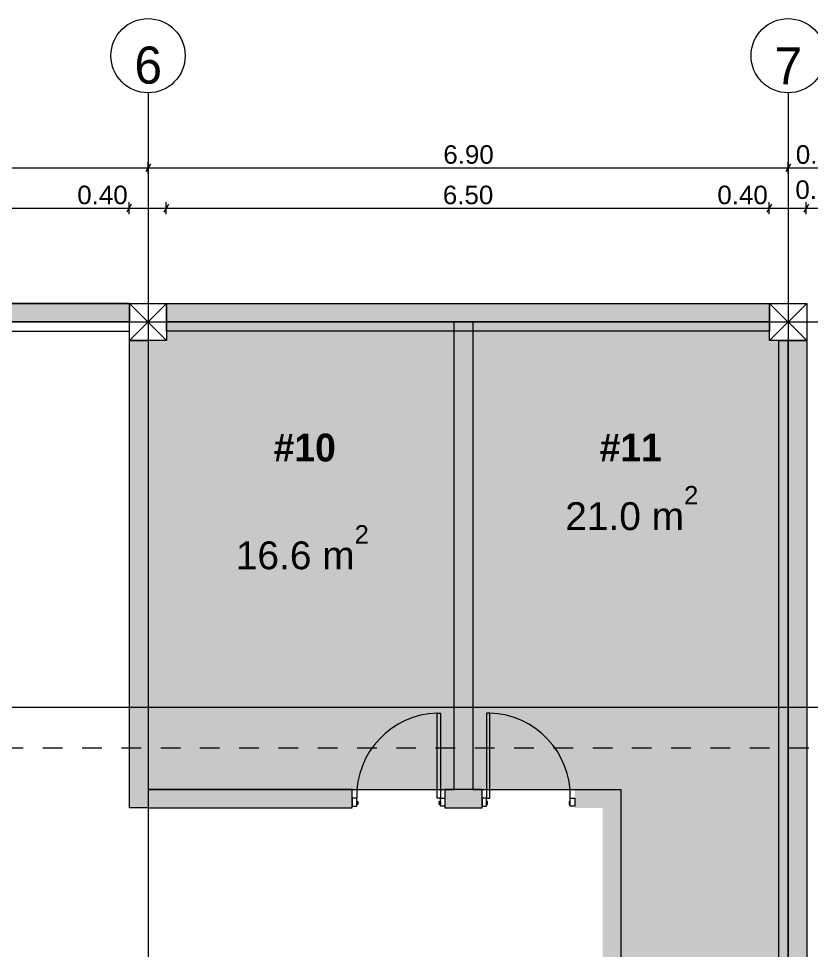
# Model space of a CAD drawing. Header units: millimetres. Extents: x 475159934 to 476245151, y 4620917055 to 4621447368.
# Drawn here: x 475267229 to 475275774, y 4620948549 to 4620958595 of the extents above; entities that cross this region are included whole.
import ezdxf

# ---------------------------------------------------------------- set-up
doc = ezdxf.new("R2010")
doc.units = ezdxf.units.MM
doc.header["$MEASUREMENT"] = 0
doc.linetypes.add('Dashed', pattern=[423.333333, 211.666667, -211.666667])
for name, color, linetype, lineweight in [('0_Pen_No__42_Pen_No__250_Pen_No__5', 5, 'Continuous', 0), ('2D Drafting - General_Pen_No__1_Pen_No__7', 7, 'Continuous', 0), ('2D Drafting - General_Pen_No__1_Pen_No__7_Pen_No__7', 7, 'Continuous', 0), ('2D Drafting - General_Pen_No__250_Pen_No__7_Pen_No__154', 154, 'Continuous', 0), ('2D Drafting - General_Pen_No__250_Pen_No__7_Pen_No__250', 7, 'Continuous', 0), ('2D Drafting - General_Pen_No__250_Pen_No__7_Pen_No__7', 7, 'Continuous', 0), ('Annotation - Text_Pen_No__7_Pen_No__235', 235, 'Continuous', 0), ('Annotation - Text_Pen_No__7_Pen_No__5', 5, 'Continuous', 0), ('Doors_Pen_No__7_Pen_No__7_Pen_No__7', 7, 'Continuous', 0), ('G-Anno-Nplt_Pen_No__4', 7, 'Continuous', 0), ('G-Anno-Nplt_Pen_No__7', 7, 'Continuous', 0), ('New_G-Anno-Nplt_Pen_No__4', 7, 'Continuous', 0), ('New_G-Anno-Nplt_Pen_No__8', 8, 'Continuous', 0), ('New_shenobebi_Pen_No__1', 1, 'Continuous', 0), ('zoma_Pen_No__142', 142, 'Continuous', 0), ('zoma_Pen_No__5_Pen_No__5', 5, 'Continuous', 0)]:
    doc.layers.add(name, color=color, linetype=linetype, lineweight=lineweight)
doc.layers.add('zoma', color=7, linetype='Continuous')
doc.styles.add('GENERATED_STYLE_1', font='arial.ttf')
doc.styles.add('GENERATED_STYLE_3', font='arial.ttf')
doc.styles.add('GENERATED_STYLE_4', font='ACADMTAV.TTF')
doc.styles.add('GENERATED_STYLE_7', font='')
doc.styles.get('GENERATED_STYLE_7').set_extended_font_data('AcadMtavr', bold=True)
doc.dimstyles.new('GENERATED_STYLE__3', dxfattribs={"dimtxt": 200, "dimasz": 64.421331, "dimexe": 0.18, "dimexo": 3, "dimgap": 0, "dimtad": 1, "dimtih": 1, "dimtoh": 1, "dimlfac": 0.001, "dimzin": 0, "dimdsep": 46, "dimtxsty": 'GENERATED_STYLE_3', "dimblk": 'ARROWHEAD_2', "dimblk1": 'ARROWHEAD_2', "dimblk2": 'ARROWHEAD_2', "dimcen": 0.09, "dimclrd": 142, "dimclre": 142, "dimclrt": 142, "dimadec": 0, "dimazin": 0, "dimtfac": 1, "dimtdec": 4, "dimtmove": 0, "dimatfit": 3, "dimfxl": 1, "dimtolj": 1, "dimtzin": 0, "dimarcsym": 0})
doc.dimstyles.new('GENERATED_STYLE__6', dxfattribs={"dimtxt": 200, "dimasz": 64.421331, "dimexe": 0.18, "dimexo": 3, "dimgap": 0, "dimtad": 1, "dimlfac": 0.001, "dimzin": 0, "dimdsep": 46, "dimtxsty": 'GENERATED_STYLE_3', "dimblk": 'ARROWHEAD_2', "dimblk1": 'ARROWHEAD_2', "dimblk2": 'ARROWHEAD_2', "dimcen": 0.09, "dimclrd": 142, "dimclre": 142, "dimclrt": 142, "dimadec": 0, "dimazin": 0, "dimtfac": 1, "dimtdec": 4, "dimtmove": 0, "dimatfit": 3, "dimfxl": 1, "dimtolj": 1, "dimtzin": 0, "dimarcsym": 0})
doc.dimstyles.new('GENERATED_STYLE__7', dxfattribs={"dimtxt": 200, "dimasz": 64.421331, "dimexe": 0.18, "dimexo": 3, "dimgap": 0, "dimtad": 1, "dimtih": 1, "dimtoh": 1, "dimlfac": 0.001, "dimzin": 0, "dimdsep": 46, "dimtxsty": 'GENERATED_STYLE_3', "dimblk": 'ARROWHEAD_2', "dimblk1": 'ARROWHEAD_2', "dimblk2": 'ARROWHEAD_2', "dimcen": 0.09, "dimclrd": 142, "dimclre": 142, "dimclrt": 142, "dimadec": 0, "dimazin": 0, "dimtfac": 1, "dimtdec": 4, "dimtmove": 2, "dimatfit": 3, "dimfxl": 1, "dimtolj": 1, "dimtzin": 0, "dimarcsym": 0})

# ---------------------------------------------------------------- blocks, each defined once
blk = doc.blocks.new('*D550', base_point=(475826096, 4621095193))
at = {"layer": 'zoma_Pen_No__142', "color": 142, "linetype": 'Continuous', "lineweight": 0, "transparency": 16777216}
for p, q in [((475261724, 4620956924), (475261724, 4620957051)), ((475268624, 4620956924), (475268624, 4620957051)), ((475261749, 4620957030), (475261700, 4620956945)), ((475261724, 4620956987), (475268624, 4620956987)), ((475268649, 4620957030), (475268600, 4620956945))]:
    blk.add_line(p, q, dxfattribs=at)
at = {"layer": 'zoma_Pen_No__142', "color": 142, "lineweight": 0, "transparency": 16777216, "insert": (475264907, 4620957027), "char_height": 200, "attachment_point": 7, "style": 'GENERATED_STYLE_3'}
blk.add_mtext('\\A1;{\\pql;\\fArial|b0|i0|c204|p0;\\W1.000000;6.90}', dxfattribs=at)
blk = doc.blocks.new('ARROWHEAD_2')
at = {"color": 0, "linetype": 'Continuous', "lineweight": 0}
for p, q in [((0, 0), (-1, 0)), ((-0.38, -0.66), (0.38, 0.66))]:
    blk.add_line(p, q, dxfattribs=at)
blk = doc.blocks.new('*D551', base_point=(475826096, 4621095193))
at = {"layer": 'zoma_Pen_No__142', "color": 142, "linetype": 'Continuous', "lineweight": 0, "transparency": 16777216}
for p, q in [((475268624, 4620956924), (475268624, 4620957051)), ((475275524, 4620956924), (475275524, 4620957051)), ((475268649, 4620957030), (475268600, 4620956945)), ((475268624, 4620956987), (475275524, 4620956987)), ((475275549, 4620957030), (475275500, 4620956945))]:
    blk.add_line(p, q, dxfattribs=at)
at = {"layer": 'zoma_Pen_No__142', "color": 142, "lineweight": 0, "transparency": 16777216, "insert": (475271807, 4620957027), "char_height": 200, "attachment_point": 7, "style": 'GENERATED_STYLE_3'}
blk.add_mtext('\\A1;{\\pql;\\fArial|b0|i0|c204|p0;\\W1.000000;6.90}', dxfattribs=at)
blk = doc.blocks.new('*D552', base_point=(475826096, 4621095193))
at = {"layer": 'zoma_Pen_No__142', "color": 142, "linetype": 'Continuous', "lineweight": 0, "transparency": 16777216}
for p, q in [((475275524, 4620956924), (475275524, 4620957051)), ((475276224, 4620956924), (475276224, 4620957051)), ((475275549, 4620957030), (475275500, 4620956945)), ((475275524, 4620956987), (475276224, 4620956987)), ((475276249, 4620957030), (475276200, 4620956945))]:
    blk.add_line(p, q, dxfattribs=at)
at = {"layer": 'zoma_Pen_No__142', "color": 142, "lineweight": 0, "transparency": 16777216, "insert": (475275607, 4620957027), "char_height": 200, "attachment_point": 7, "style": 'GENERATED_STYLE_3'}
blk.add_mtext('\\A1;{\\pql;\\fArial|b0|i0|c204|p0;\\W1.000000;0.70}', dxfattribs=at)
blk = doc.blocks.new('*D567', base_point=(475826096, 4621095193))
at = {"layer": 'zoma_Pen_No__142', "color": 142, "linetype": 'Continuous', "lineweight": 0, "transparency": 16777216}
for p, q in [((475261924, 4620933932), (475261924, 4620934059)), ((475268424, 4620933932), (475268424, 4620934059)), ((475261949, 4620934038), (475261900, 4620933953)), ((475261924, 4620933996), (475268424, 4620933996)), ((475268449, 4620934038), (475268400, 4620933953))]:
    blk.add_line(p, q, dxfattribs=at)
at = {"layer": 'zoma_Pen_No__142', "color": 142, "lineweight": 0, "transparency": 16777216, "char_height": 200, "attachment_point": 7, "style": 'GENERATED_STYLE_3'}
for s, insert in [('\\A1;{\\pql;\\fArial|b0|i0|c204|p0;\\W1.000000;6.50}', (475264907, 4620934036)), ('\\A1;{\\pql;\\fArial|b0|i0|c204|p0;\\W1.000000;0.40}', (475267866, 4620934036))]:
    blk.add_mtext(s, dxfattribs=dict(at, insert=insert))
blk = doc.blocks.new('*D568', base_point=(475826096, 4621095193))
at = {"layer": 'zoma_Pen_No__142', "color": 142, "linetype": 'Continuous', "lineweight": 0, "transparency": 16777216}
for p, q in [((475268424, 4620933932), (475268424, 4620934059)), ((475268824, 4620933932), (475268824, 4620934059)), ((475268449, 4620934038), (475268400, 4620933953)), ((475268424, 4620933996), (475268824, 4620933996)), ((475268849, 4620934038), (475268800, 4620933953))]:
    blk.add_line(p, q, dxfattribs=at)
blk = doc.blocks.new('*D569', base_point=(475826096, 4621095193))
at = {"layer": 'zoma_Pen_No__142', "color": 142, "linetype": 'Continuous', "lineweight": 0, "transparency": 16777216}
for p, q in [((475268824, 4620933932), (475268824, 4620934059)), ((475275324, 4620933932), (475275324, 4620934059)), ((475268849, 4620934038), (475268800, 4620933953)), ((475268824, 4620933996), (475275324, 4620933996)), ((475275349, 4620934038), (475275300, 4620933953))]:
    blk.add_line(p, q, dxfattribs=at)
at = {"layer": 'zoma_Pen_No__142', "color": 142, "lineweight": 0, "transparency": 16777216, "char_height": 200, "attachment_point": 7, "style": 'GENERATED_STYLE_3'}
for s, insert in [('\\A1;{\\pql;\\fArial|b0|i0|c204|p0;\\W1.000000;6.50}', (475271807, 4620934036)), ('\\A1;{\\pql;\\fArial|b0|i0|c204|p0;\\W1.000000;0.40}', (475274766, 4620934036))]:
    blk.add_mtext(s, dxfattribs=dict(at, insert=insert))
blk = doc.blocks.new('*D570', base_point=(475826096, 4621095193))
at = {"layer": 'zoma_Pen_No__142', "color": 142, "linetype": 'Continuous', "lineweight": 0, "transparency": 16777216}
for p, q in [((475275324, 4620933932), (475275324, 4620934059)), ((475275724, 4620933932), (475275724, 4620934059)), ((475275349, 4620934038), (475275300, 4620933953)), ((475275324, 4620933996), (475275724, 4620933996)), ((475275749, 4620934038), (475275700, 4620933953))]:
    blk.add_line(p, q, dxfattribs=at)
at = {"layer": 'zoma_Pen_No__142', "color": 142, "lineweight": 0, "transparency": 16777216, "insert": (475275607, 4620934093), "char_height": 200, "attachment_point": 7, "style": 'GENERATED_STYLE_3'}
blk.add_mtext('\\A1;{\\pql;\\fArial|b0|i0|c204|p0;\\W1.000000;0.30}', dxfattribs=at)
blk = doc.blocks.new('*D571', base_point=(475826096, 4621095193))
at = {"layer": 'zoma_Pen_No__142', "color": 142, "linetype": 'Continuous', "lineweight": 0, "transparency": 16777216}
for p, q in [((475275724, 4620933932), (475275724, 4620934059)), ((475276024, 4620933932), (475276024, 4620934059)), ((475275749, 4620934038), (475275700, 4620933953)), ((475275724, 4620933996), (475276024, 4620933996)), ((475276049, 4620934038), (475276000, 4620933953))]:
    blk.add_line(p, q, dxfattribs=at)
blk = doc.blocks.new('*D582', base_point=(475826096, 4621095193))
at = {"layer": 'zoma_Pen_No__142', "color": 142, "linetype": 'Continuous', "lineweight": 0, "transparency": 16777216}
for p, q in [((475300034, 4620955499), (475299949, 4620955548)), ((475299992, 4620955524), (475299992, 4620955565)), ((475300055, 4620955524), (475299928, 4620955524)), ((475299992, 4620936169), (475299992, 4620955524)), ((475300055, 4620936169), (475299928, 4620936169)), ((475299949, 4620936194), (475300034, 4620936145)), ((475299992, 4620936128), (475299992, 4620936169))]:
    blk.add_line(p, q, dxfattribs=at)
at = {"layer": 'zoma_Pen_No__142', "color": 142, "lineweight": 0, "transparency": 16777216, "insert": (475299952, 4620945503), "char_height": 200, "attachment_point": 7, "rotation": 90, "style": 'GENERATED_STYLE_3'}
blk.add_mtext('\\A1;{\\pql;\\fArial|b0|i0|c204|p0;\\W1.000000;19.35}', dxfattribs=at)
blk = doc.blocks.new('*D590', base_point=(475826096, 4621095193))
at = {"layer": 'zoma_Pen_No__142', "color": 142, "linetype": 'Continuous', "lineweight": 0, "transparency": 16777216}
for p, q in [((475299275, 4620950969), (475299148, 4620950969)), ((475299169, 4620950994), (475299254, 4620950945)), ((475299211, 4620946169), (475299211, 4620950969)), ((475299275, 4620946169), (475299148, 4620946169)), ((475299169, 4620946194), (475299254, 4620946145))]:
    blk.add_line(p, q, dxfattribs=at)
at = {"layer": 'zoma_Pen_No__142', "color": 142, "lineweight": 0, "transparency": 16777216, "char_height": 200, "attachment_point": 7, "rotation": 90, "style": 'GENERATED_STYLE_3'}
for s, insert in [('\\A1;{\\pql;\\fArial|b0|i0|c204|p0;\\W1.000000;0.40}', (475299171, 4620950411)), ('\\A1;{\\pql;\\fArial|b0|i0|c204|p0;\\W1.000000;4.80}', (475299171, 4620948302))]:
    blk.add_mtext(s, dxfattribs=dict(at, insert=insert))
blk = doc.blocks.new('*D591', base_point=(475826096, 4621095193))
at = {"layer": 'zoma_Pen_No__142', "color": 142, "linetype": 'Continuous', "lineweight": 0, "transparency": 16777216}
for p, q in [((475299275, 4620951369), (475299148, 4620951369)), ((475299169, 4620951394), (475299254, 4620951345)), ((475299211, 4620950969), (475299211, 4620951369)), ((475299275, 4620950969), (475299148, 4620950969)), ((475299169, 4620950994), (475299254, 4620950945))]:
    blk.add_line(p, q, dxfattribs=at)
blk = doc.blocks.new('*D592', base_point=(475826096, 4621095193))
at = {"layer": 'zoma_Pen_No__142', "color": 142, "linetype": 'Continuous', "lineweight": 0, "transparency": 16777216}
for p, q in [((475299169, 4620955148), (475299254, 4620955099)), ((475299275, 4620955124), (475299148, 4620955124)), ((475299211, 4620951369), (475299211, 4620955124)), ((475299275, 4620951369), (475299148, 4620951369)), ((475299169, 4620951394), (475299254, 4620951345))]:
    blk.add_line(p, q, dxfattribs=at)
at = {"layer": 'zoma_Pen_No__142', "color": 142, "lineweight": 0, "transparency": 16777216, "char_height": 200, "attachment_point": 7, "rotation": 90, "style": 'GENERATED_STYLE_3'}
for s, insert in [('\\A1;{\\pql;\\fArial|b0|i0|c204|p0;\\W1.000000;0.40}', (475299171, 4620954566)), ('\\A1;{\\pql;\\fArial|b0|i0|c204|p0;\\W1.000000;3.75}', (475299171, 4620952980))]:
    blk.add_mtext(s, dxfattribs=dict(at, insert=insert))
blk = doc.blocks.new('*D593', base_point=(475826096, 4621095193))
at = {"layer": 'zoma_Pen_No__142', "color": 142, "linetype": 'Continuous', "lineweight": 0, "transparency": 16777216}
for p, q in [((475299254, 4620955499), (475299169, 4620955548)), ((475299211, 4620955524), (475299211, 4620955565)), ((475299275, 4620955524), (475299148, 4620955524)), ((475299211, 4620955124), (475299211, 4620955524)), ((475299169, 4620955148), (475299254, 4620955099)), ((475299275, 4620955124), (475299148, 4620955124))]:
    blk.add_line(p, q, dxfattribs=at)
blk = doc.blocks.new('*D605', base_point=(475826096, 4621095193))
at = {"layer": 'zoma_Pen_No__142', "color": 142, "linetype": 'Continuous', "lineweight": 0, "transparency": 16777216}
for p, q in [((475261944, 4620956594), (475261895, 4620956509)), ((475261919, 4620956488), (475261919, 4620956615)), ((475261919, 4620956551), (475268419, 4620956551)), ((475268444, 4620956594), (475268395, 4620956509)), ((475268419, 4620956488), (475268419, 4620956615))]:
    blk.add_line(p, q, dxfattribs=at)
at = {"layer": 'zoma_Pen_No__142', "color": 142, "lineweight": 0, "transparency": 16777216, "char_height": 200, "attachment_point": 7, "style": 'GENERATED_STYLE_3'}
for s, insert in [('\\A1;{\\pql;\\fArial|b0|i0|c204|p0;\\W1.000000;6.50}', (475264902, 4620956591)), ('\\A1;{\\pql;\\fArial|b0|i0|c204|p0;\\W1.000000;0.40}', (475267861, 4620956591))]:
    blk.add_mtext(s, dxfattribs=dict(at, insert=insert))
blk = doc.blocks.new('*D606', base_point=(475826096, 4621095193))
at = {"layer": 'zoma_Pen_No__142', "color": 142, "linetype": 'Continuous', "lineweight": 0, "transparency": 16777216}
for p, q in [((475268444, 4620956594), (475268395, 4620956509)), ((475268419, 4620956488), (475268419, 4620956615)), ((475268419, 4620956551), (475268819, 4620956551)), ((475268844, 4620956594), (475268795, 4620956509)), ((475268819, 4620956488), (475268819, 4620956615))]:
    blk.add_line(p, q, dxfattribs=at)
blk = doc.blocks.new('*D607', base_point=(475826096, 4621095193))
at = {"layer": 'zoma_Pen_No__142', "color": 142, "linetype": 'Continuous', "lineweight": 0, "transparency": 16777216}
for p, q in [((475268844, 4620956594), (475268795, 4620956509)), ((475268819, 4620956488), (475268819, 4620956615)), ((475268819, 4620956551), (475275319, 4620956551)), ((475275344, 4620956594), (475275295, 4620956509)), ((475275319, 4620956488), (475275319, 4620956615))]:
    blk.add_line(p, q, dxfattribs=at)
at = {"layer": 'zoma_Pen_No__142', "color": 142, "lineweight": 0, "transparency": 16777216, "char_height": 200, "attachment_point": 7, "style": 'GENERATED_STYLE_3'}
for s, insert in [('\\A1;{\\pql;\\fArial|b0|i0|c204|p0;\\W1.000000;6.50}', (475271802, 4620956591)), ('\\A1;{\\pql;\\fArial|b0|i0|c204|p0;\\W1.000000;0.40}', (475274761, 4620956591))]:
    blk.add_mtext(s, dxfattribs=dict(at, insert=insert))
blk = doc.blocks.new('*D608', base_point=(475826096, 4621095193))
at = {"layer": 'zoma_Pen_No__142', "color": 142, "linetype": 'Continuous', "lineweight": 0, "transparency": 16777216}
for p, q in [((475275344, 4620956594), (475275295, 4620956509)), ((475275319, 4620956488), (475275319, 4620956615)), ((475275319, 4620956551), (475275719, 4620956551)), ((475275744, 4620956594), (475275695, 4620956509)), ((475275719, 4620956488), (475275719, 4620956615))]:
    blk.add_line(p, q, dxfattribs=at)
at = {"layer": 'zoma_Pen_No__142', "color": 142, "lineweight": 0, "transparency": 16777216, "insert": (475275602, 4620956648), "char_height": 200, "attachment_point": 7, "style": 'GENERATED_STYLE_3'}
blk.add_mtext('\\A1;{\\pql;\\fArial|b0|i0|c204|p0;\\W1.000000;0.30}', dxfattribs=at)
blk = doc.blocks.new('*D609', base_point=(475826096, 4621095193))
at = {"layer": 'zoma_Pen_No__142', "color": 142, "linetype": 'Continuous', "lineweight": 0, "transparency": 16777216}
for p, q in [((475275744, 4620956594), (475275695, 4620956509)), ((475275719, 4620956488), (475275719, 4620956615)), ((475275719, 4620956551), (475276019, 4620956551)), ((475276044, 4620956594), (475275995, 4620956509)), ((475276019, 4620956488), (475276019, 4620956615))]:
    blk.add_line(p, q, dxfattribs=at)

msp = doc.modelspace()

# ---------------------------------------------------------------- hatches: boundary and pattern name
at = {"layer": '2D Drafting - General_Pen_No__250_Pen_No__7_Pen_No__154', "linetype": 'Continuous', "lineweight": 0}
for points in [[(475261924.364, 4620955323.861), (475261924.364, 4620955523.861), (475268424.364, 4620955523.861), (475268424.364, 4620955323.861)], [(475268824.364, 4620955323.861), (475268824.364, 4620955523.861), (475275324.364, 4620955523.861), (475275324.364, 4620955323.861)], [(475275524.364, 4620955123.861), (475275724.364, 4620955123.861), (475275724.364, 4620948123.861), (475275524.364, 4620948123.861)]]:
    msp.add_hatch(color=154, dxfattribs=at).paths.add_polyline_path(points)
at = {"layer": '2D Drafting - General_Pen_No__250_Pen_No__7_Pen_No__7', "linetype": 'Continuous', "lineweight": 0}
for points in [[(475273224.364, 4620950083.786), (475273724.364, 4620950083.786), (475273724.364, 4620950283.786), (475273224.364, 4620950283.786)], [(475273524.364, 4620950103.861), (475273524.364, 4620948123.861), (475273724.364, 4620948123.861), (475273724.364, 4620950103.861)]]:
    msp.add_hatch(color=7, dxfattribs=at).paths.add_polyline_path(points)
at = {"layer": 'G-Anno-Nplt_Pen_No__7', "linetype": 'Continuous', "lineweight": 0}
for points in [[(475271924.364, 4620950283.786), (475271924.364, 4620955323.861), (475272124.364, 4620955323.861), (475272124.364, 4620950283.786)], [(475268424.364, 4620950083.786), (475268424.364, 4620955123.861), (475268624.364, 4620955123.861), (475268624.364, 4620950083.786)], [(475268624.365, 4620950083.786), (475270824.364, 4620950083.786), (475270824.364, 4620950283.786), (475268624.365, 4620950283.786)], [(475271824.364, 4620950083.786), (475272224.364, 4620950083.786), (475272224.364, 4620950283.786), (475271824.364, 4620950283.786)]]:
    msp.add_hatch(color=7, dxfattribs=at).paths.add_polyline_path(points)
at = {"layer": 'New_G-Anno-Nplt_Pen_No__8', "linetype": 'Continuous', "lineweight": 0, "true_color": 0x202020}
for points in [[(475268624.365, 4620952684.096), (475268624.365, 4620950303.861), (475268624.365, 4620950283.786), (475271924.364, 4620950283.786), (475271924.364, 4620955323.861), (475268824.364, 4620955323.861), (475268824.364, 4620955123.861), (475268624.365, 4620955123.861)], [(475272124.364, 4620955323.861), (475272124.364, 4620950283.786), (475273719.533, 4620950283.786), (475273719.533, 4620948123.861), (475275124.343, 4620948123.861), (475275524.364, 4620948123.861), (475275524.364, 4620955123.861), (475275324.364, 4620955123.861), (475275324.364, 4620955323.861)]]:
    msp.add_hatch(color=250, dxfattribs=at).paths.add_polyline_path(points)

# ---------------------------------------------------------------- linework, layer by layer
at = {"layer": '0_Pen_No__42_Pen_No__250_Pen_No__5', "color": 5, "linetype": 'Continuous', "lineweight": 0}
for centre in [(475268624.365, 4620958194.845), (475268624.365, 4620958194.845), (475275524.365, 4620958194.845)]:
    msp.add_circle(centre, 400, dxfattribs=at)
at = {"layer": '2D Drafting - General_Pen_No__1_Pen_No__7', "color": 7, "linetype": 'Continuous', "lineweight": 0}
for p, q in [((475268424.364, 4620955123.861), (475268824.364, 4620955523.861)), ((475268824.364, 4620955123.861), (475268424.364, 4620955523.861)), ((475275324.364, 4620955123.861), (475275724.364, 4620955523.861)), ((475275724.364, 4620955123.861), (475275324.364, 4620955523.861))]:
    msp.add_line(p, q, dxfattribs=at)
at = {"layer": '2D Drafting - General_Pen_No__1_Pen_No__7', "color": 7, "linetype": 'Continuous', "lineweight": 0, "flags": 128}
for points in [[(475261924.364, 4620955223.861), (475268424.364, 4620955223.861), (475268424.364, 4620955523.861), (475261924.364, 4620955523.861)], [(475268824.364, 4620955123.861), (475268424.364, 4620955123.861), (475268424.364, 4620955523.861), (475268824.364, 4620955523.861)], [(475275324.364, 4620955223.861), (475268824.364, 4620955223.861), (475268824.364, 4620955523.861), (475275324.364, 4620955523.861)], [(475275724.364, 4620955123.861), (475275324.364, 4620955123.861), (475275324.364, 4620955523.861), (475275724.364, 4620955523.861)], [(475275424.364, 4620948123.861), (475275424.364, 4620955123.861), (475275724.364, 4620955123.861), (475275724.364, 4620948123.861)]]:
    msp.add_lwpolyline(points, close=True, dxfattribs=at)
at = {"layer": '2D Drafting - General_Pen_No__1_Pen_No__7_Pen_No__7', "color": 7, "linetype": 'Continuous', "lineweight": 0}
for centre, start, end in [((475271766.642, 4620950213.528), 91.603806, 181.603806), ((475272282.086, 4620950213.528), 358.396194, 88.396194)]:
    msp.add_arc(centre, 893.239, start, end, dxfattribs=at)
at = {"layer": '2D Drafting - General_Pen_No__250_Pen_No__7_Pen_No__250', "color": 7, "linetype": 'Continuous', "lineweight": 0, "flags": 128}
for points in [[(475261924.364, 4620955323.861), (475261924.364, 4620955523.861), (475268424.364, 4620955523.861), (475268424.364, 4620955323.861)], [(475268824.364, 4620955323.861), (475268824.364, 4620955523.861), (475275324.364, 4620955523.861), (475275324.364, 4620955323.861)], [(475275524.364, 4620955123.861), (475275724.364, 4620955123.861), (475275724.364, 4620948123.861), (475275524.364, 4620948123.861)]]:
    msp.add_lwpolyline(points, close=True, dxfattribs=at)
at = {"layer": 'Doors_Pen_No__7_Pen_No__7_Pen_No__7', "color": 7, "linetype": 'Continuous', "lineweight": 0, "flags": 128}
for points in [[(475271774.975, 4620950188.528), (475271741.642, 4620950188.528), (475271741.642, 4620951106.417), (475271774.975, 4620951106.417)], [(475272273.753, 4620950188.528), (475272307.086, 4620950188.528), (475272307.086, 4620951106.417), (475272273.753, 4620951106.417)], [(475270824.364, 4620950103.861), (475270873.753, 4620950103.861), (475270873.753, 4620950188.528), (475270824.364, 4620950188.528)], [(475270884.864, 4620950121.861), (475270873.753, 4620950121.861), (475270873.753, 4620950155.194), (475270884.864, 4620950155.194)], [(475271774.975, 4620950121.861), (475271763.864, 4620950121.861), (475271763.864, 4620950155.194), (475271774.975, 4620950155.194)], [(475271824.364, 4620950103.861), (475271774.975, 4620950103.861), (475271774.975, 4620950188.528), (475271824.364, 4620950188.528)], [(475272224.364, 4620950103.861), (475272273.753, 4620950103.861), (475272273.753, 4620950188.528), (475272224.364, 4620950188.528)], [(475272273.753, 4620950121.861), (475272284.864, 4620950121.861), (475272284.864, 4620950155.194), (475272273.753, 4620950155.194)], [(475273163.864, 4620950121.861), (475273174.975, 4620950121.861), (475273174.975, 4620950155.194), (475273163.864, 4620950155.194)], [(475273224.364, 4620950103.861), (475273174.975, 4620950103.861), (475273174.975, 4620950188.528), (475273224.364, 4620950188.528)]]:
    msp.add_lwpolyline(points, close=True, dxfattribs=at)
at = {"layer": 'G-Anno-Nplt_Pen_No__4', "color": 7, "linetype": 'Continuous', "lineweight": 0, "flags": 128}
for points in [[(475271924.364, 4620950283.786), (475271924.364, 4620955323.861), (475272124.364, 4620955323.861), (475272124.364, 4620950283.786)], [(475268424.364, 4620950083.786), (475268424.364, 4620955123.861), (475268624.364, 4620955123.861), (475268624.364, 4620950083.786)], [(475268624.365, 4620950083.786), (475270824.364, 4620950083.786), (475270824.364, 4620950283.786), (475268624.365, 4620950283.786)], [(475271824.364, 4620950083.786), (475272224.364, 4620950083.786), (475272224.364, 4620950283.786), (475271824.364, 4620950283.786)]]:
    msp.add_lwpolyline(points, close=True, dxfattribs=at)
at = {"layer": 'New_G-Anno-Nplt_Pen_No__4', "color": 7, "linetype": 'Continuous', "lineweight": 0, "flags": 128}
for points in [[(475268624.365, 4620952684.096), (475268624.365, 4620950303.861), (475268624.365, 4620950283.786), (475271924.364, 4620950283.786), (475271924.364, 4620955323.861), (475268824.364, 4620955323.861), (475268824.364, 4620955123.861), (475268624.365, 4620955123.861)], [(475272124.364, 4620955323.861), (475272124.364, 4620950283.786), (475273719.533, 4620950283.786), (475273719.533, 4620948123.861), (475275124.343, 4620948123.861), (475275524.364, 4620948123.861), (475275524.364, 4620955123.861), (475275324.364, 4620955123.861), (475275324.364, 4620955323.861)]]:
    msp.add_lwpolyline(points, close=True, dxfattribs=at)
at = {"layer": 'New_shenobebi_Pen_No__1', "color": 1, "linetype": 'Dashed', "lineweight": 0}
msp.add_lwpolyline([(475301569.054, 4620950729.19), (475255555.804, 4620950729.19), (475255555.804, 4620946574.555), (475228397.987, 4620946574.555)], dxfattribs=at)
at = {"layer": 'zoma_Pen_No__5_Pen_No__5', "color": 5, "linetype": 'Continuous', "lineweight": 0}
for p, q in [((475268624.365, 4620957794.845), (475268624.365, 4620931485.775)), ((475275524.365, 4620957794.845), (475275524.365, 4620931485.775)), ((475229343.814, 4620955323.862), (475300771.421, 4620955323.862)), ((475229343.814, 4620951169.226), (475300771.421, 4620951169.226))]:
    msp.add_line(p, q, dxfattribs=at)

# ---------------------------------------------------------------- texts
at = {"layer": 'Annotation - Text_Pen_No__7_Pen_No__235', "color": 235, "linetype": 'Continuous', "lineweight": 0, "char_height": 300, "attachment_point": 2, "style": 'GENERATED_STYLE_7'}
for s, insert in [('\\A1;{\\pqc;\\fAcadMtavr|b1|i0|c0|p0;\\W1.000000;#1\\fAcadMtavr|b1|i0|c0|p0;\\W1.000000;0}', (475270313.582, 4620954119.783)), ('\\A1;{\\pqc;\\fAcadMtavr|b1|i0|c0|p0;\\W1.000000;#1\\fAcadMtavr|b1|i0|c0|p0;\\W1.000000;1}', (475273827.552, 4620954119.783))]:
    msp.add_mtext(s, dxfattribs=dict(at, insert=insert))
at = {"layer": 'Annotation - Text_Pen_No__7_Pen_No__5', "color": 5, "linetype": 'Continuous', "lineweight": 0, "char_height": 400, "attachment_point": 2, "style": 'GENERATED_STYLE_4'}
for s, insert in [('\\A1;{\\pqc;\\fAcadMtavr|b0|i0|c0|p0;\\W1.000000;6}', (475268626.523, 4620958293.883)), ('\\A1;{\\pqc;\\fAcadMtavr|b0|i0|c0|p0;\\W1.000000;7}', (475275526.523, 4620958287.083))]:
    msp.add_mtext(s, dxfattribs=dict(at, insert=insert))
at = {"layer": 'G-Anno-Nplt_Pen_No__7', "color": 7, "lineweight": 0, "char_height": 300, "attachment_point": 7, "style": 'GENERATED_STYLE_1'}
for s, insert in [('{\\fArial|b0|i0|c204|p0;21.0 m{\\H0.66x;\\S2^  ;}}', (475273121.293, 4620953076.201)), ('{\\fArial|b0|i0|c204|p0;16.6 m{\\H0.66x;\\S2^  ;}}', (475269569.959, 4620952653.823))]:
    msp.add_mtext(s, dxfattribs=dict(at, insert=insert))

# ---------------------------------------------------------------- dimensions: what is measured, and where the dimension line sits
at = {"layer": 'zoma', "color": 142, "linetype": 'Continuous', "lineweight": 0}
for base, p1, p2, dimstyle, picture, middle in [((475268624.364, 4620956987.197), (475261724.364, 4620956050.16), (475268624.364, 4620956125.123), 'GENERATED_STYLE__3', '*D550', (475265166.36, 4620957127.197)), ((475275524.364, 4620956987.197), (475268624.364, 4620956125.123), (475275524.364, 4620956050.16), 'GENERATED_STYLE__3', '*D551', (475272066.36, 4620957127.197)), ((475276224.364, 4620956987.197), (475275524.364, 4620956050.16), (475276224.364, 4620956106.382), 'GENERATED_STYLE__3', '*D552', (475275866.36, 4620957127.197)), ((475268419.39, 4620956551.177), (475261919.39, 4620951866.682), (475268419.39, 4620951866.682), 'GENERATED_STYLE__3', '*D605', (475265161.386, 4620956691.177)), ((475275319.39, 4620956551.177), (475268819.39, 4620951866.682), (475275319.39, 4620951866.682), 'GENERATED_STYLE__3', '*D607', (475272061.386, 4620956691.177)), ((475275719.39, 4620956551.177), (475275319.39, 4620951866.682), (475275719.39, 4620951866.682), 'GENERATED_STYLE__3', '*D608', (475275019.969, 4620956691.177)), ((475276019.39, 4620956551.177), (475275719.39, 4620951866.682), (475276019.39, 4620951866.682), 'GENERATED_STYLE__7', '*D609', (475275861.386, 4620956748.305)), ((475268819.39, 4620956551.177), (475268419.39, 4620951866.682), (475268819.39, 4620951866.682), 'GENERATED_STYLE__3', '*D606', (475268119.969, 4620956691.177)), ((475268424.364, 4620933995.571), (475261924.364, 4620951245.937), (475268424.364, 4620951245.937), 'GENERATED_STYLE__3', '*D567', (475265166.36, 4620934135.571)), ((475268824.364, 4620933995.571), (475268424.364, 4620951245.937), (475268824.364, 4620951245.937), 'GENERATED_STYLE__3', '*D568', (475268124.943, 4620934135.571)), ((475275324.364, 4620933995.571), (475268824.364, 4620951245.937), (475275324.364, 4620951245.937), 'GENERATED_STYLE__3', '*D569', (475272066.36, 4620934135.571)), ((475275724.364, 4620933995.571), (475275324.364, 4620951245.937), (475275724.364, 4620951245.937), 'GENERATED_STYLE__3', '*D570', (475275024.943, 4620934135.571)), ((475276024.364, 4620933995.571), (475275724.364, 4620951245.937), (475276024.364, 4620951245.937), 'GENERATED_STYLE__7', '*D571', (475275866.36, 4620934192.699))]:
    dim = msp.add_linear_dim(base=base, p1=p1, p2=p2, dimstyle=dimstyle, dxfattribs=at)
    dim.commit()
    dim.dimension.update_dxf_attribs({"geometry": picture, "text_midpoint": middle, "dimtype": 160})
for base, p1, p2, picture, middle in [((475299991.832, 4620955523.861), (475233700.406, 4620936169.225), (475255415.912, 4620955523.861), '*D582', (475299851.832, 4620945838.37)), ((475299211.247, 4620955523.861), (475255415.912, 4620955123.861), (475255415.912, 4620955523.861), '*D593', (475299071.247, 4620954824.44)), ((475299211.247, 4620955123.861), (475234015.912, 4620951369.225), (475255415.912, 4620955123.861), '*D592', (475299071.247, 4620953238.539)), ((475299211.247, 4620951369.225), (475233700.406, 4620950969.225), (475234015.912, 4620951369.225), '*D591', (475299071.247, 4620950669.804)), ((475299211.247, 4620950969.225), (475233700.406, 4620946169.227), (475233700.406, 4620950969.225), '*D590', (475299071.247, 4620948561.222))]:
    dim = msp.add_linear_dim(base=base, p1=p1, p2=p2, angle=90, dimstyle='GENERATED_STYLE__6', dxfattribs=at)
    dim.commit()
    dim.dimension.update_dxf_attribs({"geometry": picture, "text_midpoint": middle, "dimtype": 160, "text_rotation": 90})

doc.saveas('drawing.dxf')
